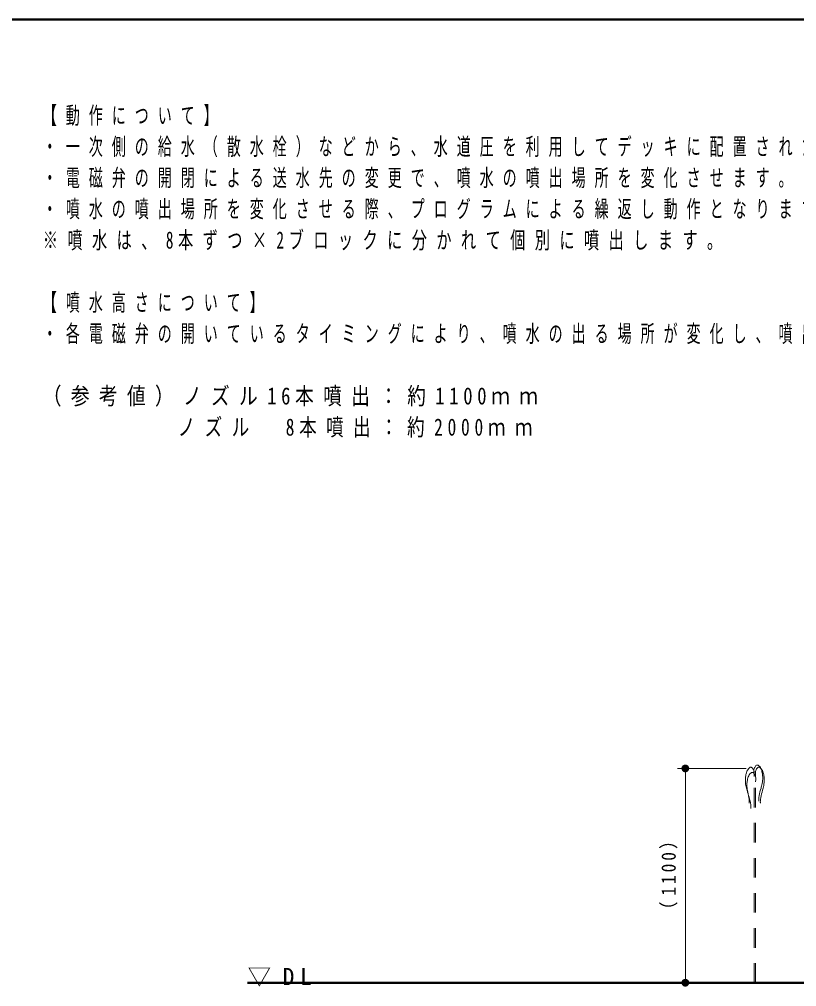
# Model space of a CAD drawing. Units: millimetres on the paper. Extents: x -385 to 0, y -594 to 267.
# Drawn here: x -169.9 to -70.1, y -451.1 to -327 of the extents above; entities that cross this region are included whole.
import ezdxf

# ---------------------------------------------------------------- set-up
doc = ezdxf.new("R2010")
doc.units = ezdxf.units.MM
doc.linetypes.add('USER1', pattern=[4.5, 2.5, -2])
for name, color, linetype, lineweight in [('1_40', 7, 'Continuous', 25), ('CLASS1', 7, 'Continuous', 13), ('LY_3', 7, 'Continuous', 13)]:
    doc.layers.add(name, color=color, linetype=linetype, lineweight=lineweight)
doc.styles.add('ＭＳ ゴシック', font='')
doc.styles.get('ＭＳ ゴシック').set_extended_font_data('MS Gothic')

# ---------------------------------------------------------------- blocks, each defined once
blk = doc.blocks.new('filled_dot')
at = {"color": 0, "linetype": 'Continuous', "lineweight": -2, "const_width": 1.25}
blk.add_lwpolyline([(-0.625, 0, 1), (0.625, 0, 1)], format="xyb", close=True, dxfattribs=at)

msp = doc.modelspace()

# ---------------------------------------------------------------- linework, layer by layer
at = {"layer": '1_40', "lineweight": 13}
for p, q in [((-76.565, -423.12), (-85.384, -423.12)), ((-84.384, -450.62), (-84.384, -423.12)), ((-81.06, -450.62), (-85.384, -450.62)), ((-82.163, -450.62), (-80.06, -450.62))]:
    msp.add_line(p, q, dxfattribs=at)
at = {"layer": '1_40', "color": 4, "linetype": 'USER1', "lineweight": 13}
for p, q in [((-76.289, -423.16), (-76.378, -423.278)), ((-76.228, -423.096), (-76.289, -423.16)), ((-76.207, -423.075), (-76.228, -423.096)), ((-76.168, -423.042), (-76.207, -423.075)), ((-76.128, -423.012), (-76.168, -423.042)), ((-76.088, -422.986), (-76.128, -423.012)), ((-76.046, -422.967), (-76.088, -422.986)), ((-76.005, -422.955), (-76.046, -422.967)), ((-75.981, -422.953), (-76.005, -422.955)), ((-75.941, -422.956), (-75.981, -422.953)), ((-75.873, -422.982), (-75.941, -422.956)), ((-75.81, -423.03), (-75.873, -422.982)), ((-75.751, -423.094), (-75.81, -423.03)), ((-75.699, -423.171), (-75.751, -423.094)), ((-75.653, -423.254), (-75.699, -423.171)), ((-75.571, -423.265), (-75.532, -423.12)), ((-75.532, -423.12), (-75.499, -423.035)), ((-75.499, -423.035), (-75.477, -422.986)), ((-75.477, -422.986), (-75.431, -422.903)), ((-75.431, -422.903), (-75.379, -422.826)), ((-75.379, -422.826), (-75.32, -422.761)), ((-75.32, -422.761), (-75.257, -422.713)), ((-75.277, -423.254), (-75.231, -423.171)), ((-75.257, -422.713), (-75.189, -422.688)), ((-75.231, -423.171), (-75.179, -423.094)), ((-75.179, -423.094), (-75.12, -423.03)), ((-75.12, -423.03), (-75.057, -422.982)), ((-75.084, -422.699), (-75.042, -422.718)), ((-75.057, -422.982), (-74.989, -422.956)), ((-75.042, -422.718), (-75.002, -422.744)), ((-75.002, -422.744), (-74.962, -422.774)), ((-74.989, -422.956), (-74.949, -422.953)), ((-74.962, -422.774), (-74.923, -422.807)), ((-74.949, -422.953), (-74.925, -422.955)), ((-74.925, -422.955), (-74.884, -422.967)), ((-74.923, -422.807), (-74.902, -422.827)), ((-74.902, -422.827), (-74.841, -422.892)), ((-74.884, -422.967), (-74.842, -422.986)), ((-74.842, -422.986), (-74.802, -423.012)), ((-74.841, -422.892), (-74.752, -423.01)), ((-74.802, -423.012), (-74.762, -423.042)), ((-74.762, -423.042), (-74.723, -423.075)), ((-74.752, -423.01), (-74.681, -423.135)), ((-74.723, -423.075), (-74.702, -423.096)), ((-74.702, -423.096), (-74.641, -423.16)), ((-74.681, -423.135), (-74.624, -423.265)), ((-74.641, -423.16), (-74.552, -423.278)), ((-76.678, -424.447), (-76.682, -424.57)), ((-76.67, -424.324), (-76.678, -424.447)), ((-76.657, -424.202), (-76.67, -424.324)), ((-76.639, -424.08), (-76.657, -424.202)), ((-76.618, -423.958), (-76.639, -424.08)), ((-76.604, -423.888), (-76.618, -423.958)), ((-76.587, -423.807), (-76.604, -423.888)), ((-76.551, -423.668), (-76.587, -423.807)), ((-76.506, -423.533), (-76.551, -423.668)), ((-76.449, -423.403), (-76.506, -423.533)), ((-76.378, -423.278), (-76.449, -423.403)), ((-76.387, -424.477), (-76.404, -424.558)), ((-76.351, -424.339), (-76.387, -424.477)), ((-76.306, -424.204), (-76.351, -424.339)), ((-76.249, -424.074), (-76.306, -424.204)), ((-76.178, -423.949), (-76.249, -424.074)), ((-76.089, -423.831), (-76.178, -423.949)), ((-76.028, -423.766), (-76.089, -423.831)), ((-76.007, -423.746), (-76.028, -423.766)), ((-75.968, -423.713), (-76.007, -423.746)), ((-75.928, -423.683), (-75.968, -423.713)), ((-75.888, -423.657), (-75.928, -423.683)), ((-75.846, -423.638), (-75.888, -423.657)), ((-75.805, -423.626), (-75.846, -423.638)), ((-75.781, -423.624), (-75.805, -423.626)), ((-75.741, -423.627), (-75.781, -423.624)), ((-75.673, -423.652), (-75.741, -423.627)), ((-75.61, -423.7), (-75.673, -423.652)), ((-75.631, -423.303), (-75.653, -423.254)), ((-75.598, -423.389), (-75.631, -423.303)), ((-75.551, -423.765), (-75.61, -423.7)), ((-75.559, -423.533), (-75.598, -423.389)), ((-75.594, -423.545), (-75.59, -423.406)), ((-75.588, -423.682), (-75.594, -423.545)), ((-75.59, -423.406), (-75.571, -423.265)), ((-75.574, -423.819), (-75.588, -423.682)), ((-75.565, -423.898), (-75.574, -423.819)), ((-75.565, -424.166), (-75.556, -424.087)), ((-75.565, -450.62), (-75.565, -424.166)), ((-75.54, -423.674), (-75.559, -423.533)), ((-75.556, -424.087), (-75.542, -423.951)), ((-75.499, -423.842), (-75.551, -423.765)), ((-75.542, -423.951), (-75.536, -423.813)), ((-75.536, -423.813), (-75.54, -423.674)), ((-75.453, -423.925), (-75.499, -423.842)), ((-75.431, -423.974), (-75.453, -423.925)), ((-75.398, -424.059), (-75.431, -423.974)), ((-75.359, -424.204), (-75.398, -424.059)), ((-75.394, -423.813), (-75.39, -423.674)), ((-75.388, -423.951), (-75.394, -423.813)), ((-75.39, -423.674), (-75.371, -423.533)), ((-75.374, -424.087), (-75.388, -423.951)), ((-75.365, -424.166), (-75.374, -424.087)), ((-75.371, -423.533), (-75.332, -423.389)), ((-75.34, -424.345), (-75.359, -424.204)), ((-75.342, -424.621), (-75.336, -424.484)), ((-75.336, -424.484), (-75.34, -424.345)), ((-75.332, -423.389), (-75.299, -423.303)), ((-75.299, -423.303), (-75.277, -423.254)), ((-74.624, -423.265), (-74.579, -423.4)), ((-74.579, -423.4), (-74.543, -423.538)), ((-74.552, -423.278), (-74.481, -423.403)), ((-74.543, -423.538), (-74.526, -423.619)), ((-74.526, -423.619), (-74.512, -423.69)), ((-74.512, -423.69), (-74.491, -423.811)), ((-74.491, -423.811), (-74.473, -423.933)), ((-74.481, -423.403), (-74.424, -423.533)), ((-74.473, -423.933), (-74.46, -424.056)), ((-74.451, -424.48), (-74.465, -424.665)), ((-74.46, -424.056), (-74.452, -424.179)), ((-74.452, -424.179), (-74.448, -424.301)), ((-74.448, -424.373), (-74.451, -424.48)), ((-74.448, -424.301), (-74.448, -424.373)), ((-74.424, -423.533), (-74.379, -423.668)), ((-74.379, -423.668), (-74.343, -423.807)), ((-74.343, -423.807), (-74.326, -423.888)), ((-74.326, -423.888), (-74.312, -423.958)), ((-74.312, -423.958), (-74.291, -424.08)), ((-74.291, -424.08), (-74.273, -424.202)), ((-74.273, -424.202), (-74.26, -424.324)), ((-74.26, -424.324), (-74.252, -424.447)), ((-74.252, -424.447), (-74.248, -424.57)), ((-76.682, -424.57), (-76.682, -424.641)), ((-76.682, -424.641), (-76.679, -424.748)), ((-76.679, -424.748), (-76.665, -424.933)), ((-76.665, -424.933), (-76.642, -425.117)), ((-76.642, -425.117), (-76.611, -425.3)), ((-76.611, -425.3), (-76.572, -425.483)), ((-76.572, -425.483), (-76.528, -425.665)), ((-76.528, -425.665), (-76.501, -425.77)), ((-76.478, -425.118), (-76.482, -425.24)), ((-76.482, -425.24), (-76.482, -425.312)), ((-76.482, -425.312), (-76.479, -425.419)), ((-76.479, -425.419), (-76.465, -425.604)), ((-76.47, -424.995), (-76.478, -425.118)), ((-76.457, -424.873), (-76.47, -424.995)), ((-76.465, -425.604), (-76.442, -425.788)), ((-76.439, -424.75), (-76.457, -424.873)), ((-76.418, -424.629), (-76.439, -424.75)), ((-76.404, -424.558), (-76.418, -424.629)), ((-75.365, -424.837), (-75.356, -424.758)), ((-75.365, -450.62), (-75.365, -424.837)), ((-75.356, -424.758), (-75.342, -424.621)), ((-74.668, -425.641), (-74.735, -425.88)), ((-74.629, -425.502), (-74.668, -425.641)), ((-74.602, -425.397), (-74.629, -425.502)), ((-74.558, -425.215), (-74.602, -425.397)), ((-74.519, -425.032), (-74.558, -425.215)), ((-74.488, -424.849), (-74.519, -425.032)), ((-74.465, -424.665), (-74.488, -424.849)), ((-74.402, -425.665), (-74.429, -425.77)), ((-74.358, -425.483), (-74.402, -425.665)), ((-74.319, -425.3), (-74.358, -425.483)), ((-74.288, -425.117), (-74.319, -425.3)), ((-74.265, -424.933), (-74.288, -425.117)), ((-74.251, -424.748), (-74.265, -424.933)), ((-74.248, -424.641), (-74.251, -424.748)), ((-74.248, -424.57), (-74.248, -424.641)), ((-76.501, -425.77), (-76.462, -425.91)), ((-76.462, -425.91), (-76.394, -426.149)), ((-76.442, -425.788), (-76.411, -425.971)), ((-76.411, -425.971), (-76.372, -426.154)), ((-76.394, -426.149), (-76.328, -426.388)), ((-76.372, -426.154), (-76.328, -426.336)), ((-76.328, -426.336), (-76.301, -426.441)), ((-76.328, -426.388), (-76.268, -426.627)), ((-76.301, -426.441), (-76.262, -426.58)), ((-76.268, -426.627), (-76.219, -426.867)), ((-76.262, -426.58), (-76.194, -426.819)), ((-76.219, -426.867), (-76.186, -427.109)), ((-76.194, -426.819), (-76.128, -427.058)), ((-74.944, -426.841), (-74.954, -426.982)), ((-74.911, -426.599), (-74.944, -426.841)), ((-74.862, -426.359), (-74.911, -426.599)), ((-74.802, -426.119), (-74.862, -426.359)), ((-74.735, -425.88), (-74.802, -426.119)), ((-74.711, -426.867), (-74.744, -427.109)), ((-74.662, -426.627), (-74.711, -426.867)), ((-74.602, -426.388), (-74.662, -426.627)), ((-74.535, -426.149), (-74.602, -426.388)), ((-74.468, -425.91), (-74.535, -426.149)), ((-74.429, -425.77), (-74.468, -425.91)), ((-76.186, -427.109), (-76.176, -427.251)), ((-76.176, -427.251), (-76.175, -427.282)), ((-76.175, -427.556), (-76.176, -427.588)), ((-76.175, -427.282), (-76.173, -427.337)), ((-76.174, -427.502), (-76.175, -427.556)), ((-76.173, -427.447), (-76.174, -427.502)), ((-76.173, -427.337), (-76.173, -427.392)), ((-76.173, -427.392), (-76.173, -427.447)), ((-76.128, -427.058), (-76.068, -427.298)), ((-76.068, -427.298), (-76.019, -427.538)), ((-76.019, -427.538), (-75.986, -427.78)), ((-75.986, -427.78), (-75.976, -427.922)), ((-75.976, -427.922), (-75.975, -427.953)), ((-75.975, -427.953), (-75.973, -428.008)), ((-75.974, -428.172), (-75.975, -428.227)), ((-75.973, -428.117), (-75.974, -428.172)), ((-75.973, -428.008), (-75.973, -428.063)), ((-75.973, -428.063), (-75.973, -428.117)), ((-74.956, -427.069), (-74.957, -427.124)), ((-74.957, -427.124), (-74.957, -427.178)), ((-74.957, -427.178), (-74.956, -427.233)), ((-74.955, -427.014), (-74.956, -427.069)), ((-74.956, -427.233), (-74.955, -427.288)), ((-74.954, -426.982), (-74.955, -427.014)), ((-74.955, -427.288), (-74.954, -427.32)), ((-74.756, -427.337), (-74.757, -427.392)), ((-74.757, -427.392), (-74.757, -427.447)), ((-74.757, -427.447), (-74.756, -427.502)), ((-74.755, -427.282), (-74.756, -427.337)), ((-74.756, -427.502), (-74.755, -427.556)), ((-74.754, -427.251), (-74.755, -427.282)), ((-74.755, -427.556), (-74.754, -427.588)), ((-74.744, -427.109), (-74.754, -427.251)), ((-75.975, -428.227), (-75.976, -428.259))]:
    msp.add_line(p, q, dxfattribs=at)
at = {"layer": '1_40', "color": 150, "linetype": 'USER1', "lineweight": 13}
for p, q in [((-75.189, -422.688), (-75.149, -422.685)), ((-75.149, -422.685), (-75.125, -422.687)), ((-75.125, -422.687), (-75.084, -422.699))]:
    msp.add_line(p, q, dxfattribs=at)
at = {"layer": '1_40', "lineweight": 50}
msp.add_line((-25.317, -450.62), (-140.567, -450.62), dxfattribs=at)
at = {"layer": 'LY_3', "lineweight": 50}
msp.add_line((0, -327), (-385, -327), dxfattribs=at)

# ---------------------------------------------------------------- block references
at = {"layer": '1_40', "lineweight": 13, "xscale": 0.4, "yscale": 0.4}
for p, rotation in [((-84.384, -423.12), 270), ((-84.384, -450.62), 90)]:
    msp.add_blockref('filled_dot', p, dxfattribs=dict(at, rotation=rotation))

# ---------------------------------------------------------------- texts
at = {"layer": '1_40', "insert": (-85.384, -436.459), "char_height": 1.833, "attachment_point": 8, "rotation": 90, "style": 'ＭＳ ゴシック'}
msp.add_mtext('\\T1.33;\\W0.9;（1100）', dxfattribs=at)
at = {"layer": '1_40', "insert": (-140.567, -451.12), "char_height": 2.199, "attachment_point": 7, "style": 'ＭＳ ゴシック'}
msp.add_mtext('\\T1.5;▽DL', dxfattribs=at)
at = {"layer": 'CLASS1', "char_height": 2.199, "attachment_point": 1, "style": 'ＭＳ ゴシック'}
for s, insert in [('\\T1.64;\\W0.6;【動作について】', (-166.863, -338.217)), ('\\T1.64;\\W0.6;・一次側の給水（散水栓）などから、水道圧を利用してデッキに配置されたノズルに送水して噴水するシステムです。', (-166.863, -342.217)), ('\\T1.64;\\W0.6;・電磁弁の開閉による送水先の変更で、噴水の噴出場所を変化させます。', (-166.863, -346.217)), ('\\T1.64;\\W0.6;・噴水の噴出場所を変化させる際、プログラムによる繰返し動作となります。', (-166.863, -350.217)), ('\\T1.62;\\W0.65;※噴水は、8本ずつ×2ブロックに分かれて個別に噴出します。', (-166.863, -354.217)), ('\\T1.64;\\W0.6;【噴水高さについて】', (-166.863, -362.217)), ('\\T1.64;\\W0.6;・各電磁弁の開いているタイミングにより、噴水の出る場所が変化し、噴出水量の変化によって噴水の高さが変動します。', (-166.863, -366.217)), ('\\T1.5;\\W0.8;（参考値）ノズル16本噴出：約1100ｍｍ', (-166.863, -374.217)), ('\\T1.54;\\W0.75;\u3000\u3000\u3000\u3000\u3000ノズル\u30008本噴出：約2000ｍｍ', (-166.863, -378.217))]:
    msp.add_mtext(s, dxfattribs=dict(at, insert=insert))

doc.saveas('drawing.dxf')
